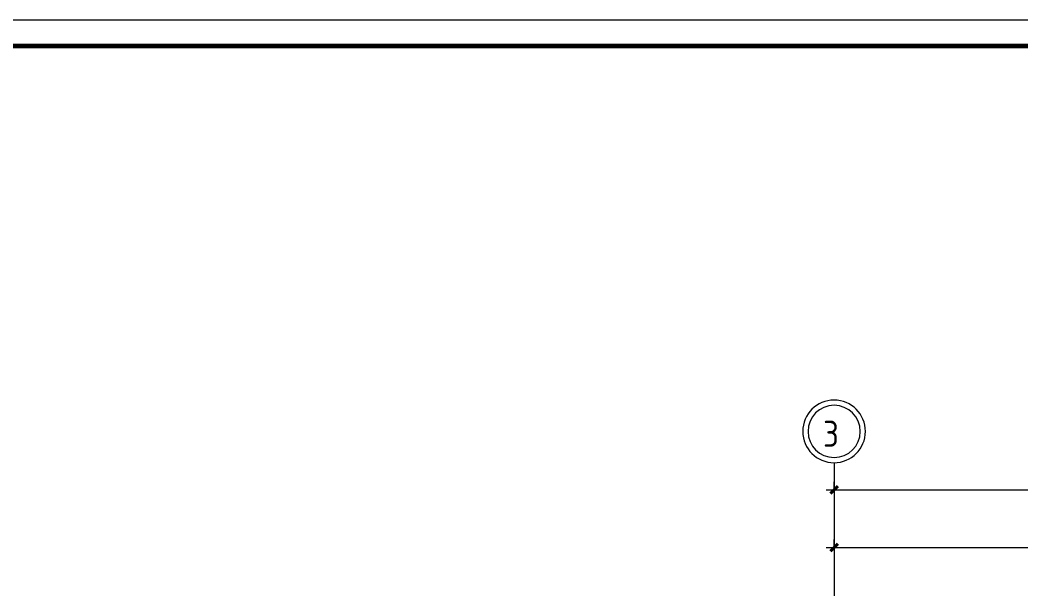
# Model space of a CAD drawing. Header units: millimetres. Extents: x -495897 to 1376592, y -28539 to 470976.
# Drawn here: x 234791 to 253970, y 392567 to 403469 of the extents above; entities that cross this region are included whole.
import ezdxf

# ---------------------------------------------------------------- set-up
doc = ezdxf.new("R2010")
doc.units = ezdxf.units.MM
doc.linetypes.add('ADSK_Линия сетки', pattern=[25, 20, -2.5, 0, -2.5])
for name, color, linetype, lineweight in [('Оси', 252, 'Continuous', 9), ('ОФ_рамка', 8, 'Continuous', 60), ('Размеры', 7, 'Continuous', 9)]:
    doc.layers.add(name, color=color, linetype=linetype, lineweight=lineweight)
doc.styles.add('GOST Common', font='', dxfattribs={"width": 0.9, "height": 500})
doc.styles.get('GOST Common').set_extended_font_data('GOST type B')

# ---------------------------------------------------------------- blocks, each defined once
blk = doc.blocks.new('А0')
at = {"layer": 'ОФ_рамка', "color": 0, "linetype": 'Continuous', "lineweight": 5, "ltscale": 100}
blk.add_lwpolyline([(341068, -309617), (222168, -309617)], dxfattribs=at)
at = {"layer": 'ОФ_рамка', "color": 0, "linetype": 'Continuous', "ltscale": 100}
blk.add_lwpolyline([(340568, -310117), (224168, -310117)], dxfattribs=at)
blk = doc.blocks.new('3 этаж')
at = {"layer": 'Оси', "color": 251, "linetype": 'ADSK_Линия сетки', "ltscale": 200, "true_color": 0x636466}
blk.add_line((251146, 34587), (251146, 13337), dxfattribs=at)
at = {"layer": 'Оси', "color": 251, "lineweight": 20, "true_color": 0x636466}
for radius, start, end in [(600, 0, 180), (500, 0, 180), (600, 180, 0), (500, 180, 0)]:
    blk.add_arc((251146, 35187), radius, start, end, dxfattribs=at)
at = {"layer": 'Размеры', "color": 251, "lineweight": 20, "true_color": 0x636466}
for p, q in [((251146, 34068), (251146, 34218)), ((250996, 34068), (304896, 34068)), ((251146, 34068), (251146, 34018)), ((251146, 32964), (251146, 33114)), ((250996, 32964), (274896, 32964)), ((251146, 32964), (251146, 32914))]:
    blk.add_line(p, q, dxfattribs=at)
at = {"layer": 'Размеры', "color": 251, "lineweight": 40, "true_color": 0x636466}
for p, q in [((251146, 34068), (251216, 34139)), ((251146, 34068), (251075, 33997)), ((251146, 32964), (251216, 33034)), ((251146, 32964), (251075, 32893))]:
    blk.add_line(p, q, dxfattribs=at)
at = {"layer": 'Оси', "color": 251, "true_color": 0x636466, "style": 'GOST Common', "width": 0.9}
blk.add_text('3', height=500, dxfattribs=at).set_placement((250935, 34892))

msp = doc.modelspace()

# ---------------------------------------------------------------- block references
msp.add_blockref('3 этаж', (-756.474, 360398.765))
at = {"layer": 'ОФ_рамка', "color": 0, "lineweight": -2}
msp.add_blockref('А0', (-756.474, 713085.67), dxfattribs=at)

doc.saveas('drawing.dxf')
